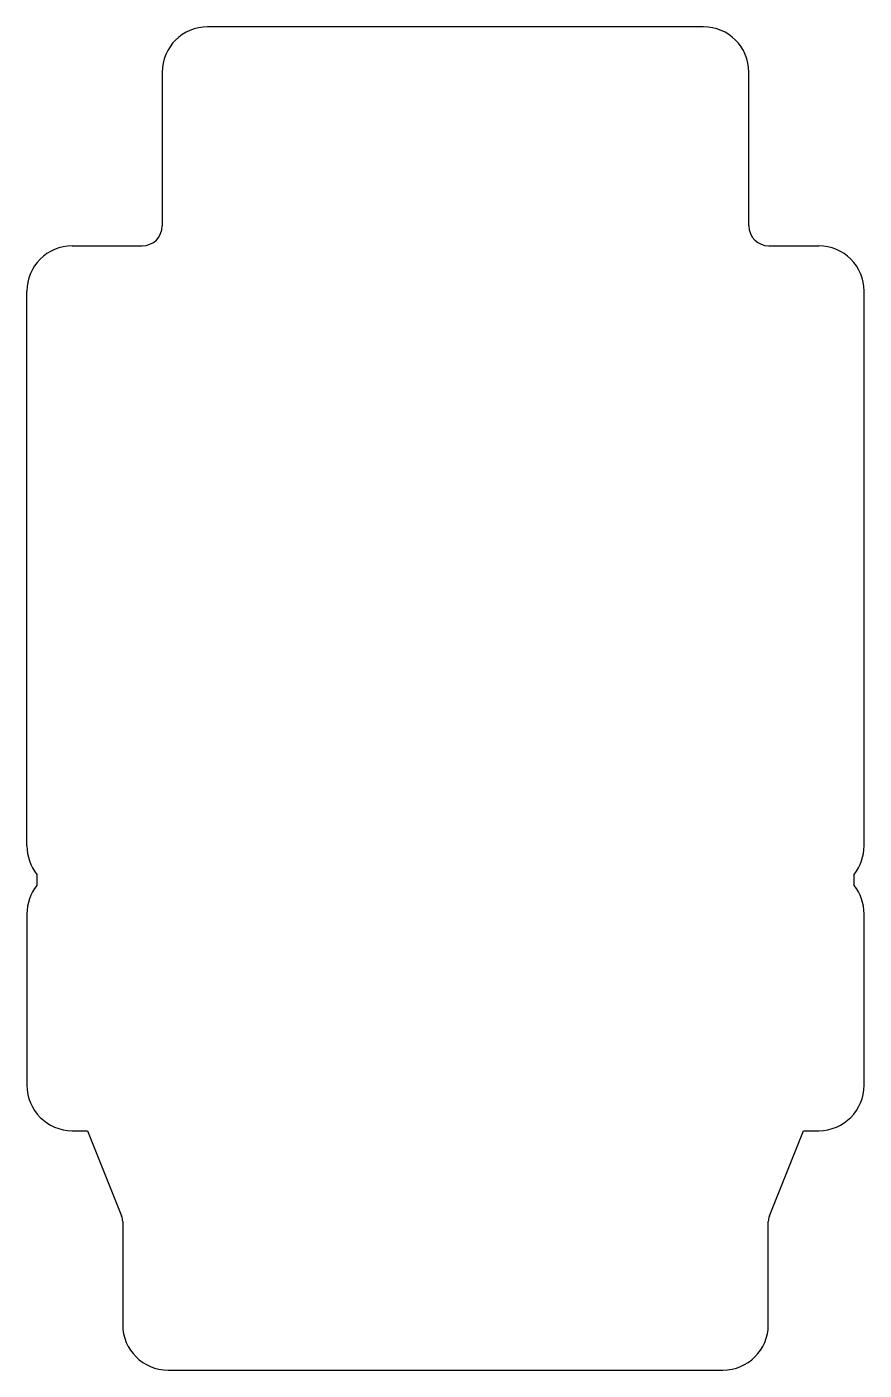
# Model space of a CAD drawing. Header units: millimetres. Extents: x 87 to 170, y -180 to -47.
import ezdxf

# ---------------------------------------------------------------- set-up
doc = ezdxf.new("R2010")
doc.units = ezdxf.units.MM

msp = doc.modelspace()

# ---------------------------------------------------------------- linework, layer by layer
at = {"linetype": 'CONTINUOUS'}
for p, q in [((154.07, -47.27), (104.92, -47.27)), ((100.42, -51.77), (100.42, -67)), ((158.57, -67), (158.57, -51.77)), ((91.5, -69), (98.42, -69)), ((160.57, -69), (165.5, -69)), ((87, -128.5), (87, -73.5)), ((170, -128.5), (170, -73.5)), ((88, -131.33), (88, -132.42)), ((169, -132.42), (169, -131.33)), ((87, -135.25), (87, -152.25)), ((170, -152.25), (170, -135.25)), ((91.5, -156.75), (93.01, -156.75)), ((93.01, -156.75), (96.39, -165.21)), ((160.61, -165.21), (163.99, -156.75)), ((163.99, -156.75), (165.5, -156.75)), ((96.5, -165.77), (96.5, -176)), ((160.5, -176), (160.5, -165.77)), ((101, -180.5), (156, -180.5))]:
    msp.add_line(p, q, dxfattribs=at)
for centre, radius, start, end in [((104.92, -51.77), 4.5, 90, 180), ((154.07, -51.77), 4.5, 0, 90), ((98.42, -67), 2, 270, 0), ((160.57, -67), 2, 180, 270), ((91.5, -73.5), 4.5, 90, 180), ((165.5, -73.5), 4.5, 0, 90), ((91.5, -128.5), 4.5, 180, 218.9424), ((165.5, -128.5), 4.5, 321.0576, 360), ((91.5, -135.25), 4.5, 141.0576, 180), ((165.5, -135.25), 4.5, 0, 38.9424), ((91.5, -152.25), 4.5, 180, 270), ((165.5, -152.25), 4.5, 270, 360), ((95, -165.77), 1.5, 0, 21.8014), ((162, -165.77), 1.5, 158.1986, 180), ((101, -176), 4.5, 180, 270), ((156, -176), 4.5, 270, 360)]:
    msp.add_arc(centre, radius, start, end, dxfattribs=at)

doc.saveas('drawing.dxf')
